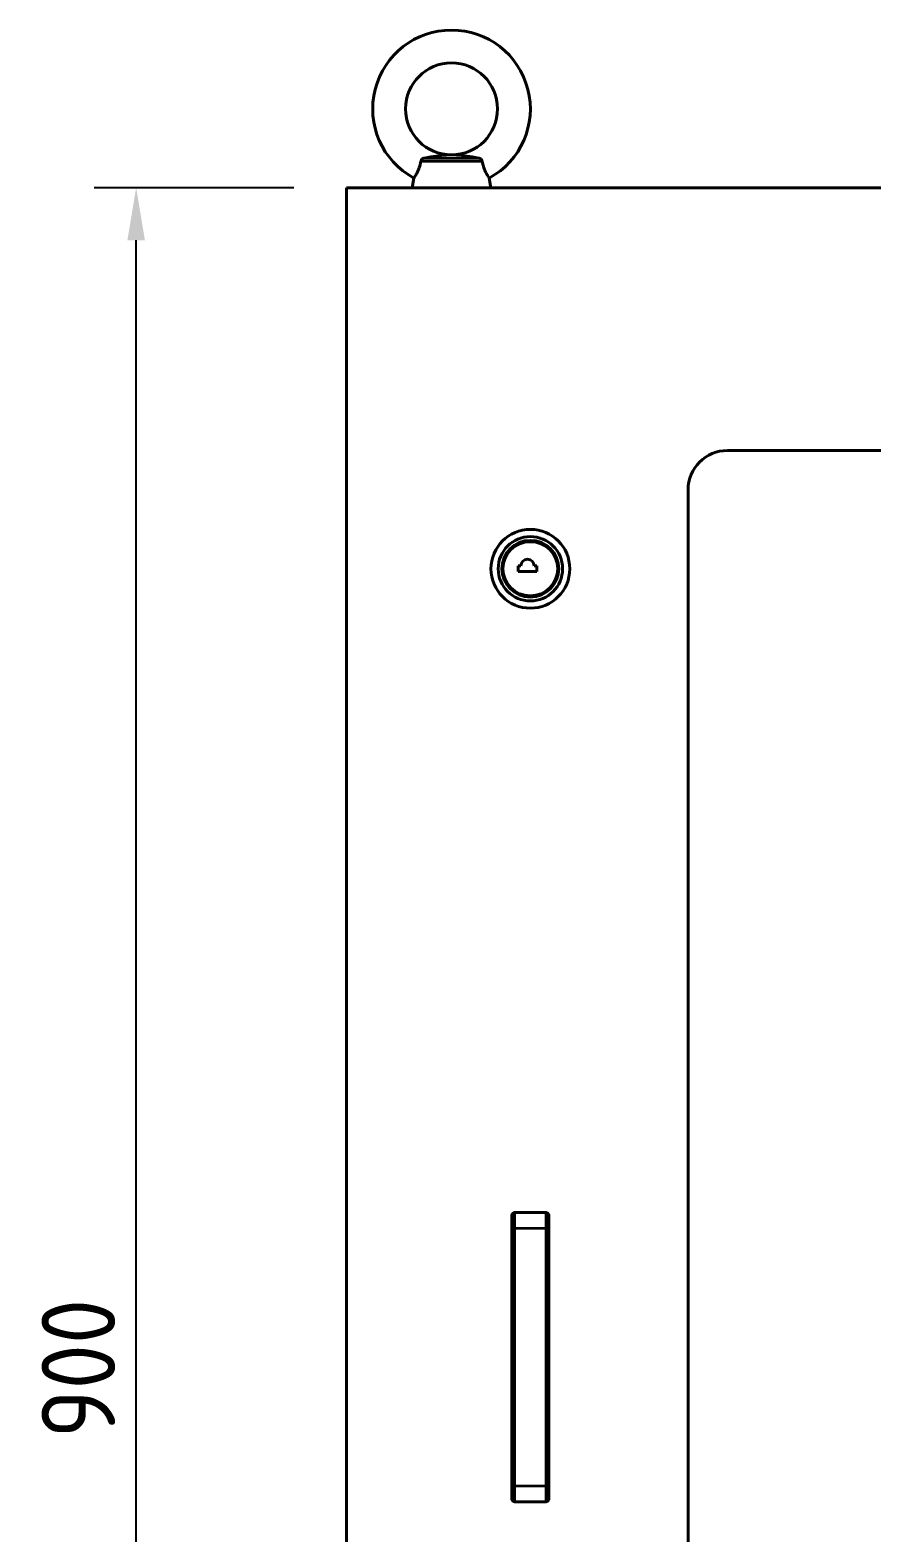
# Model space of a CAD drawing. Header units: millimetres. Extents: x 0 to 4752, y 0 to 3360.
# Drawn here: x 1378 to 1698, y 1490 to 2062 of the extents above; entities that cross this region are included whole.
import ezdxf

# ---------------------------------------------------------------- set-up
doc = ezdxf.new("R2010")
doc.units = ezdxf.units.MM
doc.header["$LTSCALE"] = 8
for name, color, linetype, lineweight in [('가시적인 것(ISO)', 3, 'Continuous', 40), ('가시적인 좁은 것(ISO)', 3, 'Continuous', 35), ('치수(ISO)', 2, 'Continuous', 25)]:
    doc.layers.add(name, color=color, linetype=linetype, lineweight=lineweight)
doc.styles.add('치수 텍스트_PSTEK_POSCO', font='isocp.shx')
doc.dimstyles.new('치수_PSTEK_POSCO', dxfattribs={"dimscale": 8, "dimtxt": 3.5, "dimasz": 2.5, "dimexe": 2, "dimexo": 2.5, "dimgap": 1, "dimtad": 1, "dimrnd": 1e-08, "dimdsep": 46, "dimtxsty": '치수 텍스트_PSTEK_POSCO', "dimcen": 0.09, "dimdle": 10, "dimclrd": 7, "dimclre": 7, "dimclrt": 2, "dimadec": 1, "dimazin": 2, "dimtfac": 1, "dimtmove": 0, "dimatfit": 3, "dimfxl": 0, "dimtolj": 1, "dimlwd": -1, "dimlwe": -1, "dimarcsym": 0})

# ---------------------------------------------------------------- blocks, each defined once
blk = doc.blocks.new('*D32')
at = {"layer": 'Defpoints', "color": 0}
for p in [(1418.42, 2001.88), (1498.42, 2001.88), (1498.42, 1101.88)]:
    blk.add_point(p, dxfattribs=at)
at = {"layer": '치수(ISO)', "color": 7}
for p, q in [((1478.42, 2001.88), (1402.42, 2001.88)), ((1418.42, 1121.88), (1418.42, 1981.88)), ((1478.42, 1101.88), (1402.42, 1101.88))]:
    blk.add_line(p, q, dxfattribs=at)
for points in [[(1415.09, 1981.88), (1421.76, 1981.88), (1418.42, 2001.88)], [(1415.09, 1121.88), (1421.76, 1121.88), (1418.42, 1101.88)]]:
    blk.add_solid(points, dxfattribs=at)
at = {"layer": '치수(ISO)', "color": 2, "insert": (1396.42, 1526.09), "char_height": 28, "attachment_point": 4, "rotation": 90, "style": '치수 텍스트_PSTEK_POSCO'}
blk.add_mtext('\\A1;900', dxfattribs=at)

msp = doc.modelspace()

# ---------------------------------------------------------------- linework, layer by layer
at = {"layer": '가시적인 것(ISO)'}
for p, q in [((1498.422, 2001.882), (1498.422, 1111.882)), ((2298.422, 2001.882), (1498.422, 2001.882)), ((1524.067, 2005.539), (1523.422, 2001.882)), ((1552.777, 2005.539), (1553.422, 2001.882)), ((1643.422, 1901.882), (2153.422, 1901.882)), ((1628.422, 1226.882), (1628.422, 1886.882)), ((1563.822, 1857.982), (1563.822, 1855.782)), ((1564.822, 1857.982), (1563.822, 1857.982)), ((1563.822, 1855.782), (1570.822, 1855.782)), ((1570.822, 1857.982), (1569.822, 1857.982)), ((1570.822, 1855.782), (1570.822, 1857.982)), ((1561.422, 1605.498), (1561.422, 1610.882)), ((1562.422, 1611.882), (1574.422, 1611.882)), ((1575.422, 1610.882), (1575.422, 1605.498)), ((1561.422, 1508.266), (1561.422, 1605.498)), ((1575.422, 1605.498), (1575.422, 1508.266)), ((1561.422, 1502.882), (1561.422, 1508.266)), ((1575.422, 1508.266), (1575.422, 1502.882)), ((1562.422, 1501.882), (1574.422, 1501.882))]:
    msp.add_line(p, q, dxfattribs=at)
for centre, radius in [((1538.422, 2031.882), 17.5), ((1568.422, 1856.882), 15), ((1568.422, 1856.882), 12.25), ((1568.422, 1856.882), 10.8)]:
    msp.add_circle(centre, radius, dxfattribs=at)
for centre, radius, start, end in [((1538.422, 2031.882), 30, 298.58769, 241.41231), ((1643.422, 1886.882), 15, 90, 180), ((1567.322, 1857.982), 2.5, 0, 180), ((1562.422, 1610.882), 1, 90, 180), ((1574.422, 1610.882), 1, 0, 90), ((1562.422, 1502.882), 1, 180, 270), ((1574.422, 1502.882), 1, 270, 0)]:
    msp.add_arc(centre, radius, start, end, dxfattribs=at)
for points, knots in [([(1527.93, 2013.118), (1527.874, 2013.106), (1527.819, 2013.091), (1527.598, 2013.017), (1527.442, 2012.933), (1527.185, 2012.729), (1527.08, 2012.616), (1526.925, 2012.391), (1526.869, 2012.285), (1526.781, 2012.063), (1526.75, 2011.948), (1526.731, 2011.831)], [0.27139292, 0.27139292, 0.27139292, 0.27139292, 0.28808118, 0.28808118, 0.33959091, 0.33959091, 0.3839359, 0.3839359, 0.41833354, 0.41833354, 0.45201894, 0.45201894, 0.45201894, 0.45201894]), ([(1538.422, 2014.382), (1537.236, 2014.382), (1535.935, 2014.322), (1533.256, 2014.063), (1531.875, 2013.864), (1529.748, 2013.489), (1528.85, 2013.314), (1527.93, 2013.118)], [0, 0, 0, 0, 0.4388963, 0.4388963, 0.8777925, 0.8777925, 1.1451987, 1.1451987, 1.1451987, 1.1451987]), ([(1548.915, 2013.118), (1547.995, 2013.314), (1547.096, 2013.489), (1544.97, 2013.864), (1543.588, 2014.063), (1540.91, 2014.322), (1539.608, 2014.382), (1538.422, 2014.382)], [3.8241915, 3.8241915, 3.8241915, 3.8241915, 4.0915977, 4.0915977, 4.530494, 4.530494, 4.9693903, 4.9693903, 4.9693903, 4.9693903]), ([(1550.113, 2011.831), (1550.087, 2011.996), (1550.036, 2012.155), (1549.893, 2012.44), (1549.805, 2012.565), (1549.591, 2012.792), (1549.463, 2012.891), (1549.194, 2013.037), (1549.057, 2013.087), (1548.915, 2013.118)], [0, 0, 0, 0, 0.05030199, 0.05030199, 0.09676365, 0.09676365, 0.14667675, 0.14667675, 0.19198533, 0.19198533, 0.19198533, 0.19198533]), ([(1526.731, 2011.831), (1526.609, 2011.046), (1526.418, 2010.281), (1525.934, 2008.868), (1525.658, 2008.244), (1525.096, 2007.141), (1524.819, 2006.68), (1524.365, 2005.965), (1524.197, 2005.724), (1524.084, 2005.563), (1524.067, 2005.539), (1524.067, 2005.539)], [0, 0, 0, 0, 0.2389985, 0.2389985, 0.4669288, 0.4669288, 0.7034085, 0.7034085, 0.9482875, 0.9482875, 1.0539175, 1.0539175, 1.0539175, 1.0539175]), ([(1552.777, 2005.539), (1552.777, 2005.539), (1552.748, 2005.58), (1552.589, 2005.809), (1552.401, 2006.081), (1551.912, 2006.868), (1551.615, 2007.378), (1551.037, 2008.577), (1550.764, 2009.242), (1550.356, 2010.571), (1550.212, 2011.196), (1550.113, 2011.831)], [1.0539175, 1.0539175, 1.0539175, 1.0539175, 1.1919398, 1.1919398, 1.4358413, 1.4358413, 1.680633, 1.680633, 1.9138398, 1.9138398, 2.1073942, 2.1073942, 2.1073942, 2.1073942])]:
    msp.add_open_spline(points, degree=3, knots=knots, dxfattribs=at)
at = {"layer": '가시적인 좁은 것(ISO)'}
for p, q in [((1527.93, 2013.118), (1548.915, 2013.118)), ((1550.113, 2011.831), (1526.731, 2011.831)), ((1562.422, 1611.882), (1562.422, 1605.9)), ((1574.422, 1605.9), (1574.422, 1611.882)), ((1562.422, 1605.9), (1562.422, 1507.864)), ((1562.422, 1605.9), (1574.422, 1605.9)), ((1574.422, 1507.864), (1574.422, 1605.9)), ((1562.422, 1507.864), (1562.422, 1501.882)), ((1562.422, 1507.864), (1574.422, 1507.864)), ((1574.422, 1501.882), (1574.422, 1507.864))]:
    msp.add_line(p, q, dxfattribs=at)
msp.add_circle((1568.422, 1856.882), 10.3, dxfattribs=at)
for centre, major_axis, start_param, end_param in [((1562.422, 1605.498), (-1, 0), 4.712389, 6.2831853), ((1574.422, 1605.498), (1, 0), 0, 1.5707963), ((1562.422, 1508.266), (-1, 0), 0, 1.5707963), ((1574.422, 1508.266), (1, 0), 4.712389, 6.2831853)]:
    msp.add_ellipse(centre, major_axis=major_axis, ratio=0.401757, start_param=start_param, end_param=end_param, dxfattribs=at)

# ---------------------------------------------------------------- dimensions: what is measured, and where the dimension line sits
at = {"layer": '치수(ISO)', "color": 7}
dim = msp.add_linear_dim(base=(1418.422, 2001.882), p1=(1498.422, 1101.882), p2=(1498.422, 2001.882), angle=270, dimstyle='치수_PSTEK_POSCO', override={"dimdec": 2, "dimtp": 0, "dimtm": 0, "dimtdec": 2, "dimtofl": 0, "dimatfit": 1}, dxfattribs=at)
dim.commit()
dim.dimension.update_dxf_attribs({"geometry": '*D32', "text_midpoint": (1418.422, 1551.882), "dimtype": 160})

doc.saveas('drawing.dxf')
